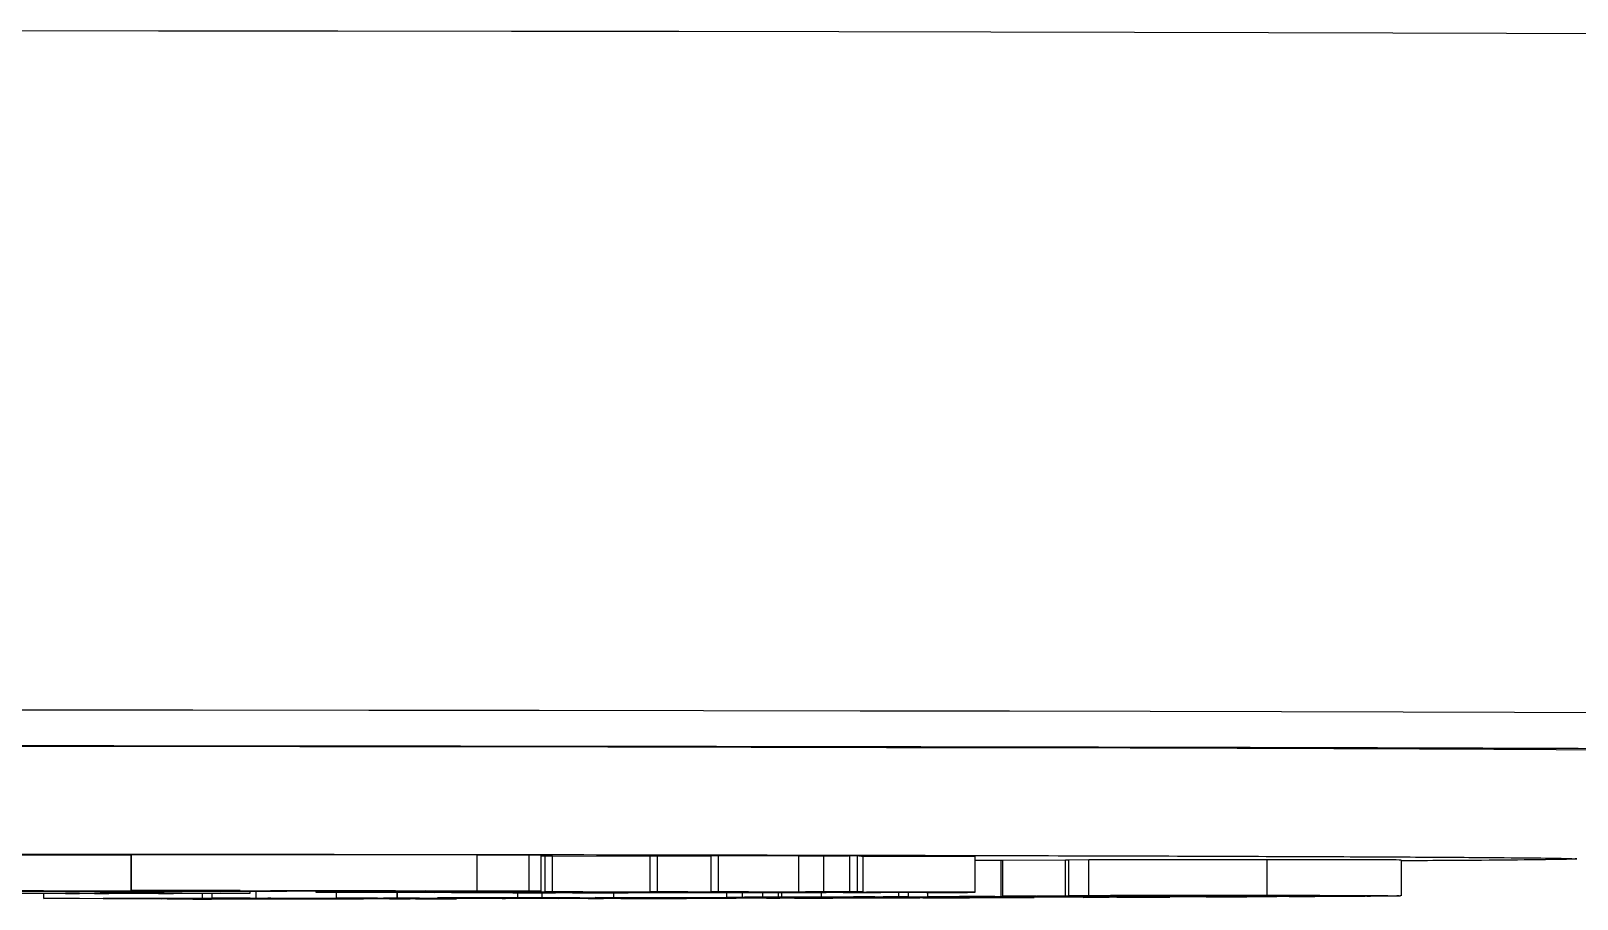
# Model space of a CAD drawing. Header units: millimetres. Extents: x 2379 to 4059, y 879 to 2067.
# Drawn here: x 3114.28 to 3157.52, y 989.61 to 1013.9 of the extents above; entities that cross this region are included whole.
import ezdxf

# ---------------------------------------------------------------- set-up
doc = ezdxf.new("R2010")
doc.units = ezdxf.units.MM

msp = doc.modelspace()

# ---------------------------------------------------------------- linework, layer by layer
at = {"color": 7, "linetype": 'Continuous', "lineweight": 25}
for p, q in [((3117.083, 990.836), (3113.015, 990.842)), ((3117.094, 990.836), (3117.083, 990.836)), ((3117.083, 989.836), (3117.083, 990.836)), ((3126.756, 990.836), (3117.094, 990.851)), ((3117.094, 989.851), (3117.094, 990.851)), ((3128.215, 990.836), (3126.756, 990.836)), ((3126.756, 989.836), (3126.756, 990.836)), ((3128.549, 990.832), (3128.215, 990.836)), ((3128.215, 989.836), (3128.215, 990.836)), ((3128.549, 989.832), (3128.549, 990.832)), ((3128.661, 990.808), (3128.549, 990.808)), ((3128.866, 990.812), (3128.661, 990.81)), ((3128.661, 989.81), (3128.661, 990.81)), ((3131.597, 990.803), (3128.866, 990.812)), ((3128.866, 989.812), (3128.866, 990.812)), ((3131.802, 990.813), (3131.597, 990.811)), ((3131.597, 989.811), (3131.597, 990.811)), ((3133.3, 990.808), (3131.802, 990.813)), ((3131.802, 989.813), (3131.802, 990.813)), ((3133.505, 990.817), (3133.3, 990.815)), ((3133.3, 989.815), (3133.3, 990.815)), ((3135.758, 990.809), (3133.505, 990.817)), ((3133.505, 989.817), (3133.505, 990.817)), ((3135.758, 989.809), (3135.758, 990.809)), ((3136.441, 990.811), (3136.441, 989.811)), ((3137.394, 990.815), (3137.181, 990.815)), ((3137.181, 989.815), (3137.181, 990.815)), ((3137.394, 989.815), (3137.394, 990.815)), ((3137.551, 989.811), (3137.551, 990.811)), ((3140.684, 989.804), (3140.684, 990.804)), ((3141.401, 990.687), (3140.684, 990.684)), ((3141.46, 990.687), (3141.401, 990.687)), ((3141.401, 990.687), (3141.401, 989.687)), ((3143.215, 990.697), (3141.46, 990.687)), ((3141.46, 989.687), (3141.46, 990.687)), ((3143.307, 990.697), (3143.215, 990.697)), ((3143.215, 989.697), (3143.215, 990.697)), ((3143.86, 990.703), (3143.307, 990.698)), ((3143.307, 989.698), (3143.307, 990.698)), ((3143.86, 989.703), (3143.86, 990.703)), ((3148.847, 989.708), (3148.847, 990.708)), ((3152.61, 989.701), (3152.61, 990.701)), ((3157.453, 990.736), (3157.505, 990.734)), ((3113.015, 989.842), (3117.083, 989.836)), ((3116.839, 989.835), (3114.636, 989.838)), ((3114.646, 989.626), (3114.646, 989.765)), ((3114.646, 989.626), (3119.082, 989.631)), ((3114.8, 989.625), (3114.646, 989.626)), ((3115.027, 989.625), (3114.8, 989.625)), ((3115.247, 989.777), (3115.247, 989.776)), ((3115.405, 989.776), (3115.247, 989.776)), ((3115.247, 989.776), (3115.247, 989.776)), ((3115.247, 989.776), (3116.747, 989.776)), ((3115.247, 989.767), (3115.247, 989.776)), ((3116.458, 989.767), (3115.247, 989.767)), ((3115.247, 989.767), (3115.247, 989.767)), ((3115.247, 989.767), (3115.405, 989.767)), ((3115.405, 989.767), (3115.405, 989.776)), ((3119.286, 989.611), (3115.638, 989.625)), ((3115.642, 989.768), (3115.642, 989.776)), ((3116.063, 989.772), (3116.063, 989.776)), ((3116.668, 989.772), (3116.063, 989.772)), ((3116.063, 989.772), (3116.063, 989.768)), ((3116.642, 989.772), (3116.063, 989.772)), ((3116.22, 989.814), (3116.22, 989.836)), ((3117.425, 989.813), (3116.22, 989.814)), ((3116.3, 989.776), (3116.589, 989.776)), ((3116.3, 989.767), (3116.3, 989.772)), ((3116.3, 989.767), (3116.458, 989.767)), ((3116.362, 989.626), (3117.944, 989.62)), ((3116.458, 989.767), (3116.458, 989.772)), ((3116.458, 989.767), (3116.458, 989.767)), ((3117.834, 989.629), (3116.566, 989.627)), ((3116.642, 989.778), (3116.642, 989.772)), ((3117.537, 989.767), (3116.668, 989.772)), ((3116.747, 989.776), (3116.747, 989.778)), ((3117.063, 989.772), (3117.853, 989.768)), ((3117.083, 989.836), (3120.13, 989.845)), ((3117.238, 989.849), (3117.094, 989.851)), ((3117.094, 989.851), (3126.756, 989.836)), ((3118.274, 989.767), (3117.537, 989.767)), ((3121.19, 989.828), (3117.687, 989.834)), ((3117.853, 989.768), (3117.853, 989.777)), ((3120.977, 989.843), (3117.931, 989.834)), ((3117.931, 989.834), (3121.435, 989.829)), ((3117.944, 989.62), (3119.257, 989.621)), ((3118.011, 989.774), (3118.011, 989.777)), ((3119.41, 989.621), (3118.096, 989.619)), ((3118.096, 989.619), (3120.011, 989.612)), ((3118.116, 989.767), (3118.116, 989.777)), ((3118.116, 989.767), (3118.274, 989.767)), ((3118.274, 989.767), (3118.274, 989.777)), ((3118.274, 989.767), (3118.274, 989.767)), ((3118.347, 989.82), (3118.347, 989.833)), ((3118.347, 989.82), (3121.19, 989.828)), ((3120.13, 989.845), (3118.717, 989.847)), ((3118.812, 989.61), (3118.812, 989.613)), ((3118.965, 989.609), (3118.812, 989.61)), ((3118.812, 989.61), (3119.084, 989.61)), ((3122.038, 989.827), (3118.871, 989.818)), ((3123.582, 989.615), (3118.965, 989.609)), ((3119.082, 989.631), (3119.082, 989.765)), ((3119.082, 989.631), (3120.45, 989.628)), ((3119.084, 989.61), (3119.084, 989.612)), ((3119.348, 989.631), (3119.348, 989.766)), ((3119.348, 989.631), (3120.577, 989.633)), ((3119.531, 989.631), (3119.348, 989.631)), ((3119.454, 989.625), (3119.454, 989.631)), ((3119.606, 989.624), (3119.454, 989.625)), ((3119.454, 989.625), (3119.725, 989.625)), ((3119.786, 989.631), (3119.531, 989.631)), ((3119.725, 989.625), (3121.23, 989.62)), ((3120.45, 989.628), (3120.273, 989.628)), ((3120.412, 989.771), (3120.412, 989.822)), ((3124.783, 989.618), (3120.412, 989.631)), ((3120.45, 989.628), (3120.45, 989.631)), ((3120.577, 989.633), (3120.577, 989.823)), ((3120.577, 989.633), (3127.464, 989.626)), ((3120.623, 989.612), (3121.8, 989.613)), ((3120.958, 989.619), (3120.856, 989.62)), ((3120.995, 989.631), (3120.911, 989.631)), ((3120.911, 989.631), (3125.037, 989.619)), ((3121.23, 989.62), (3120.958, 989.619)), ((3124.481, 989.838), (3120.977, 989.843)), ((3128.772, 989.622), (3120.995, 989.631)), ((3121.23, 989.62), (3121.23, 989.629)), ((3121.435, 989.843), (3121.435, 989.829)), ((3121.435, 989.829), (3124.481, 989.838)), ((3121.8, 989.613), (3121.8, 989.627)), ((3125.994, 989.821), (3122.038, 989.827)), ((3122.245, 989.827), (3122.245, 989.804)), ((3122.245, 989.804), (3122.45, 989.806)), ((3125.328, 989.837), (3122.282, 989.828)), ((3122.282, 989.828), (3124.09, 989.825)), ((3122.45, 989.806), (3122.45, 989.826)), ((3122.45, 989.806), (3123.83, 989.802)), ((3122.808, 989.619), (3122.808, 989.624)), ((3122.808, 989.619), (3123.083, 989.619)), ((3122.823, 989.637), (3122.823, 989.803)), ((3122.823, 989.637), (3124.519, 989.639)), ((3123.006, 989.636), (3122.823, 989.637)), ((3123.346, 989.637), (3123.006, 989.636)), ((3123.083, 989.619), (3123.083, 989.623)), ((3123.083, 989.619), (3123.582, 989.615)), ((3130.564, 989.776), (3123.295, 989.802)), ((3123.582, 989.615), (3123.582, 989.622)), ((3123.83, 989.802), (3123.83, 989.824)), ((3127.549, 989.626), (3123.972, 989.637)), ((3124.09, 989.825), (3124.09, 989.833)), ((3124.09, 989.825), (3125.644, 989.825)), ((3124.226, 989.637), (3129.026, 989.623)), ((3124.328, 989.638), (3124.285, 989.638)), ((3128.378, 989.805), (3124.302, 989.8)), ((3124.302, 989.8), (3125.576, 989.795)), ((3124.307, 989.616), (3124.307, 989.62)), ((3124.307, 989.616), (3124.646, 989.617)), ((3124.492, 989.616), (3124.307, 989.616)), ((3124.521, 989.638), (3124.328, 989.638)), ((3126.187, 989.618), (3124.492, 989.616)), ((3124.519, 989.639), (3124.519, 989.797)), ((3124.519, 989.639), (3124.525, 989.639)), ((3124.525, 989.797), (3124.525, 989.639)), ((3124.525, 989.639), (3127.894, 989.646)), ((3124.646, 989.617), (3124.646, 989.619)), ((3125.037, 989.619), (3125.037, 989.626)), ((3130.161, 989.627), (3125.149, 989.638)), ((3128.549, 989.832), (3125.328, 989.837)), ((3125.576, 989.802), (3125.576, 989.795)), ((3125.576, 989.795), (3129.652, 989.801)), ((3125.644, 989.836), (3125.644, 989.825)), ((3125.644, 989.825), (3125.994, 989.821)), ((3125.663, 989.618), (3125.663, 989.626)), ((3125.663, 989.618), (3126.002, 989.619)), ((3125.765, 989.64), (3127.938, 989.635)), ((3126.909, 989.643), (3125.831, 989.641)), ((3125.994, 989.821), (3125.994, 989.836)), ((3126.002, 989.619), (3126.002, 989.625)), ((3126.002, 989.619), (3126.187, 989.618)), ((3130.122, 989.799), (3126.046, 989.794)), ((3126.046, 989.794), (3127.284, 989.79)), ((3126.187, 989.618), (3126.187, 989.625)), ((3126.756, 989.836), (3128.215, 989.836)), ((3127.284, 989.79), (3131.36, 989.795)), ((3127.284, 989.795), (3127.284, 989.79)), ((3127.464, 989.626), (3127.549, 989.626)), ((3127.464, 989.626), (3127.464, 989.626)), ((3131.833, 989.793), (3127.757, 989.788)), ((3127.757, 989.788), (3128.954, 989.784)), ((3127.894, 989.646), (3127.894, 989.786)), ((3127.894, 989.646), (3129.51, 989.644)), ((3127.938, 989.635), (3129.055, 989.637)), ((3129.265, 989.636), (3128.148, 989.634)), ((3128.148, 989.634), (3130.777, 989.628)), ((3128.215, 989.836), (3128.549, 989.832)), ((3129.652, 989.801), (3128.378, 989.805)), ((3128.571, 989.783), (3128.571, 989.647)), ((3128.571, 989.647), (3130.586, 989.651)), ((3128.798, 989.646), (3128.571, 989.647)), ((3128.661, 989.81), (3128.866, 989.812)), ((3128.756, 989.808), (3128.769, 989.806)), ((3128.769, 989.806), (3133.348, 989.79)), ((3129.026, 989.623), (3128.772, 989.622)), ((3129.01, 989.647), (3128.798, 989.646)), ((3128.866, 989.812), (3132.354, 989.8)), ((3128.876, 989.64), (3129.107, 989.641)), ((3129.086, 989.64), (3128.876, 989.64)), ((3128.954, 989.784), (3133.03, 989.789)), ((3128.954, 989.789), (3128.954, 989.784)), ((3129.026, 989.623), (3129.026, 989.629)), ((3129.055, 989.637), (3129.055, 989.64)), ((3129.107, 989.641), (3131.176, 989.636)), ((3129.51, 989.644), (3129.387, 989.643)), ((3133.148, 989.787), (3129.426, 989.782)), ((3129.426, 989.782), (3129.935, 989.78)), ((3135.073, 989.636), (3129.632, 989.647)), ((3136.071, 989.786), (3129.711, 989.808)), ((3129.864, 989.625), (3129.864, 989.627)), ((3130.074, 989.624), (3129.864, 989.625)), ((3129.864, 989.625), (3130.096, 989.625)), ((3129.935, 989.78), (3129.935, 989.783)), ((3129.935, 989.78), (3130.985, 989.78)), ((3134.004, 989.632), (3130.074, 989.624)), ((3130.096, 989.627), (3130.096, 989.625)), ((3131.36, 989.795), (3130.122, 989.799)), ((3132.67, 989.643), (3130.197, 989.648)), ((3130.212, 989.65), (3130.601, 989.65)), ((3130.985, 989.78), (3130.564, 989.776)), ((3130.586, 989.651), (3130.586, 989.777)), ((3130.945, 989.635), (3130.804, 989.636)), ((3131.176, 989.636), (3130.945, 989.635)), ((3130.985, 989.78), (3130.985, 989.784)), ((3131.176, 989.636), (3131.176, 989.644)), ((3131.405, 989.628), (3131.405, 989.643)), ((3131.405, 989.628), (3132.407, 989.63)), ((3131.597, 989.811), (3131.802, 989.813)), ((3131.802, 989.813), (3134.599, 989.803)), ((3133.03, 989.789), (3131.833, 989.793)), ((3132.354, 989.8), (3134.245, 989.803)), ((3132.407, 989.63), (3132.407, 989.641)), ((3134.245, 989.803), (3132.647, 989.808)), ((3133.451, 989.645), (3132.67, 989.643)), ((3132.798, 989.636), (3132.798, 989.641)), ((3132.798, 989.636), (3133.06, 989.636)), ((3134.753, 989.801), (3132.863, 989.798)), ((3132.863, 989.798), (3135.372, 989.79)), ((3133.713, 989.645), (3132.898, 989.643)), ((3132.898, 989.643), (3135.637, 989.637)), ((3133.06, 989.636), (3133.06, 989.64)), ((3133.06, 989.636), (3134.004, 989.632)), ((3133.89, 989.786), (3133.148, 989.787)), ((3133.3, 989.815), (3133.505, 989.817)), ((3133.348, 989.79), (3133.348, 989.795)), ((3133.348, 989.79), (3134.209, 989.789)), ((3133.505, 989.817), (3135.758, 989.809)), ((3138.151, 989.641), (3133.713, 989.645)), ((3133.732, 989.786), (3133.732, 989.658)), ((3134.209, 989.789), (3133.89, 989.786)), ((3134.004, 989.632), (3134.004, 989.638)), ((3134.182, 989.661), (3134.182, 989.789)), ((3134.55, 989.648), (3134.206, 989.646)), ((3134.206, 989.646), (3138.08, 989.643)), ((3134.209, 989.789), (3134.209, 989.792)), ((3136.312, 989.805), (3134.35, 989.812)), ((3134.599, 989.803), (3134.599, 989.811)), ((3134.599, 989.803), (3136.312, 989.805)), ((3134.747, 989.662), (3134.747, 989.79)), ((3137.625, 989.791), (3134.753, 989.801)), ((3134.847, 989.634), (3134.847, 989.637)), ((3134.847, 989.634), (3135.059, 989.635)), ((3135.076, 989.634), (3134.847, 989.634)), ((3135.059, 989.635), (3135.059, 989.636)), ((3136.702, 989.638), (3135.076, 989.634)), ((3136.821, 989.804), (3135.108, 989.801)), ((3135.108, 989.801), (3136.998, 989.795)), ((3135.182, 989.663), (3135.182, 989.789)), ((3135.278, 989.664), (3135.278, 989.788)), ((3135.278, 989.664), (3137.393, 989.662)), ((3135.372, 989.79), (3135.372, 989.799)), ((3135.372, 989.79), (3136.515, 989.789)), ((3135.637, 989.637), (3135.637, 989.643)), ((3135.94, 989.808), (3137.504, 989.803)), ((3136.515, 989.789), (3136.071, 989.786)), ((3136.261, 989.638), (3136.261, 989.643)), ((3136.261, 989.638), (3136.473, 989.638)), ((3136.391, 989.667), (3136.391, 989.788)), ((3136.391, 989.667), (3138.555, 989.675)), ((3136.657, 989.667), (3136.391, 989.667)), ((3136.473, 989.638), (3136.473, 989.642)), ((3136.473, 989.638), (3136.702, 989.638)), ((3136.515, 989.789), (3136.515, 989.795)), ((3137.28, 989.669), (3136.657, 989.667)), ((3136.658, 989.651), (3136.658, 989.667)), ((3136.702, 989.638), (3136.702, 989.642)), ((3140.019, 989.793), (3136.821, 989.804)), ((3136.998, 989.795), (3136.998, 989.803)), ((3136.998, 989.795), (3138.049, 989.794)), ((3137.181, 989.815), (3137.394, 989.815)), ((3137.393, 989.662), (3137.287, 989.661)), ((3138.049, 989.794), (3137.625, 989.791)), ((3137.648, 989.802), (3139.32, 989.797)), ((3144.213, 989.661), (3137.877, 989.669)), ((3138.049, 989.794), (3138.049, 989.799)), ((3139.141, 989.643), (3138.151, 989.641)), ((3138.821, 989.674), (3138.198, 989.672)), ((3138.31, 989.671), (3138.31, 989.673)), ((3138.31, 989.671), (3144.646, 989.663)), ((3138.491, 989.655), (3138.491, 989.668)), ((3138.491, 989.655), (3140.058, 989.66)), ((3138.74, 989.655), (3138.491, 989.655)), ((3138.555, 989.675), (3138.555, 989.798)), ((3138.555, 989.675), (3138.821, 989.674)), ((3138.7, 989.643), (3138.912, 989.644)), ((3138.929, 989.655), (3138.74, 989.655)), ((3138.821, 989.674), (3138.821, 989.797)), ((3138.912, 989.644), (3139.141, 989.643)), ((3139.32, 989.797), (3140.466, 989.796)), ((3139.365, 989.678), (3139.365, 989.795)), ((3139.365, 989.678), (3141.401, 989.687)), ((3140.686, 989.675), (3139.365, 989.678)), ((3141.21, 989.653), (3139.801, 989.655)), ((3140.466, 989.796), (3140.019, 989.793)), ((3140.058, 989.66), (3140.058, 989.666)), ((3140.058, 989.66), (3140.306, 989.659)), ((3140.306, 989.659), (3140.15, 989.659)), ((3140.262, 989.657), (3140.262, 989.659)), ((3140.262, 989.657), (3142.333, 989.654)), ((3140.306, 989.659), (3140.306, 989.666)), ((3140.359, 989.678), (3140.912, 989.675)), ((3141.235, 989.685), (3140.453, 989.681)), ((3140.684, 989.804), (3140.643, 989.801)), ((3140.912, 989.675), (3140.686, 989.675)), ((3140.912, 989.675), (3140.912, 989.683)), ((3141.171, 989.65), (3141.171, 989.653)), ((3146.972, 989.668), (3141.235, 989.685)), ((3141.401, 989.687), (3147.14, 989.67)), ((3141.46, 989.687), (3143.215, 989.697)), ((3141.753, 989.687), (3141.46, 989.687)), ((3141.843, 989.687), (3141.753, 989.687)), ((3141.903, 989.652), (3141.897, 989.652)), ((3142.333, 989.654), (3142.333, 989.663)), ((3149.348, 989.683), (3142.394, 989.688)), ((3142.953, 989.694), (3142.452, 989.691)), ((3142.679, 989.69), (3142.679, 989.692)), ((3142.679, 989.69), (3145.694, 989.687)), ((3143.215, 989.697), (3145.066, 989.697)), ((3143.307, 989.698), (3143.86, 989.703)), ((3143.611, 989.698), (3143.307, 989.698)), ((3143.685, 989.699), (3143.611, 989.698)), ((3143.702, 989.658), (3143.702, 989.662)), ((3143.702, 989.658), (3144.324, 989.66)), ((3143.968, 989.657), (3143.702, 989.658)), ((3146.131, 989.665), (3143.968, 989.657)), ((3151.429, 989.696), (3144.199, 989.7)), ((3144.324, 989.66), (3144.427, 989.66)), ((3144.397, 989.701), (3151.627, 989.698)), ((3144.646, 989.663), (3144.646, 989.675)), ((3145.066, 989.697), (3145.066, 989.699)), ((3145.066, 989.697), (3145.072, 989.697)), ((3145.072, 989.697), (3145.072, 989.699)), ((3145.243, 989.663), (3145.243, 989.673)), ((3145.243, 989.663), (3145.865, 989.665)), ((3145.289, 989.693), (3145.289, 989.699)), ((3145.289, 989.693), (3145.397, 989.694)), ((3145.58, 989.693), (3145.289, 989.693)), ((3145.397, 989.694), (3145.397, 989.699)), ((3145.397, 989.694), (3148.266, 989.692)), ((3145.694, 989.687), (3146.214, 989.69)), ((3145.865, 989.665), (3145.865, 989.671)), ((3145.865, 989.665), (3146.131, 989.665)), ((3146.507, 989.69), (3145.987, 989.687)), ((3145.987, 989.687), (3149.633, 989.684)), ((3146.131, 989.665), (3146.131, 989.67)), ((3149.122, 989.677), (3146.972, 989.668)), ((3147.14, 989.67), (3147.14, 989.684)), ((3147.14, 989.67), (3148.103, 989.674)), ((3147.365, 989.68), (3147.365, 989.684)), ((3147.365, 989.68), (3147.546, 989.68)), ((3147.546, 989.68), (3147.546, 989.684)), ((3147.546, 989.68), (3149.122, 989.677)), ((3148.158, 989.691), (3147.963, 989.691)), ((3148.266, 989.692), (3148.158, 989.691)), ((3148.266, 989.692), (3148.266, 989.697)), ((3149.122, 989.677), (3149.122, 989.683)), ((3149.761, 989.681), (3149.468, 989.681)), ((3149.468, 989.681), (3149.576, 989.681)), ((3149.633, 989.684), (3149.633, 989.697)), ((3149.699, 989.693), (3149.699, 989.697)), ((3149.699, 989.693), (3149.886, 989.694)), ((3151.587, 989.691), (3149.761, 989.681)), ((3149.886, 989.694), (3149.886, 989.697)), ((3149.886, 989.694), (3151.587, 989.691)), ((3150.184, 989.685), (3150.184, 989.696)), ((3150.184, 989.685), (3150.649, 989.688)), ((3151.637, 989.694), (3151.723, 989.695)), ((3151.941, 989.694), (3151.637, 989.694)), ((3152.471, 989.698), (3151.941, 989.694)), ((3152.538, 989.699), (3152.471, 989.698))]:
    msp.add_line(p, q, dxfattribs=at)
at = {"color": 7, "linetype": 'Continuous', "lineweight": 25, "flags": 128}
for points in [[(3165.832, 1013.782), (3165.04, 1013.787), (3163.17, 1013.798), (3160.956, 1013.809), (3158.409, 1013.819), (3155.539, 1013.829), (3152.36, 1013.838), (3148.887, 1013.847), (3145.136, 1013.856), (3141.125, 1013.864), (3136.872, 1013.871), (3132.397, 1013.878), (3127.72, 1013.884), (3122.864, 1013.889), (3117.851, 1013.893), (3112.704, 1013.897)], [(3167.714, 994.765), (3166.574, 994.776), (3165.083, 994.787), (3163.247, 994.798), (3161.076, 994.808), (3158.578, 994.818), (3155.766, 994.828), (3152.651, 994.838), (3149.249, 994.846), (3145.574, 994.855), (3141.643, 994.863), (3137.473, 994.87), (3133.085, 994.877), (3128.497, 994.883), (3123.73, 994.888), (3118.806, 994.893), (3113.747, 994.897), (3108.577, 994.9), (3103.318, 994.902)], [(3158.333, 993.771), (3156.927, 993.782), (3155.183, 993.792), (3153.108, 993.802), (3150.714, 993.811), (3148.013, 993.82), (3145.018, 993.829), (3141.744, 993.837), (3138.207, 993.845), (3134.425, 993.852), (3130.417, 993.859), (3126.202, 993.865), (3121.802, 993.87), (3117.239, 993.874), (3112.535, 993.878)], [(3112.828, 989.771), (3113.013, 989.774), (3113.552, 989.776), (3114.391, 989.778), (3115.448, 989.779), (3116.62, 989.78), (3117.792, 989.779), (3118.849, 989.778), (3119.688, 989.776), (3120.227, 989.774), (3120.412, 989.771), (3120.227, 989.769), (3119.688, 989.767), (3118.849, 989.765), (3117.792, 989.764), (3116.62, 989.763), (3115.448, 989.764), (3114.391, 989.765), (3113.552, 989.767), (3113.013, 989.769), (3112.828, 989.771)], [(3113.649, 989.771), (3113.828, 989.774), (3114.344, 989.776), (3115.134, 989.777), (3116.104, 989.778), (3117.136, 989.778), (3118.106, 989.777), (3118.896, 989.776), (3119.412, 989.774), (3119.591, 989.771), (3119.412, 989.769), (3118.896, 989.767), (3118.106, 989.766), (3117.136, 989.765), (3116.104, 989.765), (3115.134, 989.766), (3114.344, 989.767), (3113.828, 989.769), (3113.649, 989.771)]]:
    msp.add_lwpolyline(points, dxfattribs=at)
at = {"color": 7, "linetype": 'Continuous', "lineweight": 25}
for points, knots in [([(3166.73, 993.764), (3166.204, 993.77), (3165.142, 993.78), (3162.603, 993.796), (3159.334, 993.812), (3155.271, 993.826), (3150.459, 993.841), (3144.967, 993.854), (3138.873, 993.865), (3132.27, 993.876), (3125.291, 993.884), (3118.049, 993.891), (3110.672, 993.897), (3105.635, 993.899), (3103.139, 993.9)], [0, 0, 0, 0, 0.0799588, 0.1613715, 0.2441424, 0.3288926, 0.4142166, 0.5, 0.5857784, 0.6711024, 0.7558576, 0.8386237, 0.9200388, 1, 1, 1, 1]), ([(3020.56, 990.737), (3020.607, 990.74), (3020.714, 990.748), (3021.584, 990.761), (3023.064, 990.774), (3025.24, 990.788), (3028.07, 990.801), (3031.584, 990.814), (3035.738, 990.826), (3040.482, 990.838), (3045.743, 990.848), (3051.435, 990.857), (3057.458, 990.864), (3063.681, 990.87), (3070.046, 990.875), (3076.399, 990.878), (3082.738, 990.88), (3089.005, 990.881), (3095.272, 990.88), (3101.611, 990.878), (3107.963, 990.875), (3114.329, 990.87), (3120.552, 990.864), (3126.575, 990.857), (3132.267, 990.848), (3137.528, 990.838), (3142.272, 990.826), (3146.426, 990.814), (3149.94, 990.801), (3152.77, 990.788), (3154.946, 990.774), (3156.427, 990.761), (3157.298, 990.748), (3157.405, 990.74), (3157.453, 990.736)], [0, 0, 0, 0, 0.023828, 0.053273, 0.084485, 0.115699, 0.147957, 0.180726, 0.213842, 0.247136, 0.28043, 0.313546, 0.346314, 0.378573, 0.409785, 0.440999, 0.470442, 0.499888, 0.529332, 0.558778, 0.58999, 0.621203, 0.653462, 0.68623, 0.719347, 0.752641, 0.785934, 0.819051, 0.851819, 0.884078, 0.915289, 0.946503, 0.975948, 1, 1, 1, 1]), ([(3136.441, 990.811), (3136.321, 990.81), (3136.142, 990.81), (3135.914, 990.809), (3135.81, 990.809), (3135.758, 990.809)], [0, 0, 0, 0, 0.498826, 0.749076, 1, 1, 1, 1]), ([(3137.181, 990.815), (3137.134, 990.814), (3137.042, 990.814), (3136.843, 990.812), (3136.601, 990.811), (3136.441, 990.811)], [0, 0, 0, 0, 0.251433, 0.502936, 1, 1, 1, 1]), ([(3137.515, 990.811), (3137.519, 990.812), (3137.527, 990.813), (3137.442, 990.814), (3137.394, 990.815)], [0, 0, 0, 0, 0.431539, 1, 1, 1, 1]), ([(3140.684, 990.804), (3140.367, 990.804), (3139.733, 990.804), (3138.664, 990.803), (3137.918, 990.803), (3137.504, 990.803)], [0, 0, 0, 0, 0.307787, 0.615394, 1, 1, 1, 1]), ([(3148.847, 990.708), (3148.181, 990.709), (3147.153, 990.709), (3145.749, 990.708), (3144.83, 990.707), (3144.17, 990.705), (3143.964, 990.704), (3143.86, 990.703)], [0, 0, 0, 0, 0.320379, 0.494238, 0.669149, 0.833043, 1, 1, 1, 1]), ([(3152.585, 990.701), (3152.591, 990.701), (3152.634, 990.702), (3152.387, 990.704), (3151.794, 990.705), (3150.578, 990.707), (3149.509, 990.708), (3148.847, 990.708)], [0, 0, 0, 0, 0.030225, 0.211144, 0.392436, 0.624543, 1, 1, 1, 1]), ([(3157.505, 990.734), (3157.449, 990.73), (3157.338, 990.721), (3156.442, 990.707), (3154.9, 990.693), (3153.587, 990.684), (3152.639, 990.68), (3152.61, 990.68)], [0, 0, 0, 0, 0.240789, 0.481589, 0.73683, 0.992091, 1, 1, 1, 1]), ([(3108.125, 989.826), (3108.794, 989.826), (3110.046, 989.826), (3111.862, 989.827), (3113.905, 989.829), (3115.562, 989.832), (3116.512, 989.834), (3116.839, 989.835)], [0, 0, 0, 0, 0.198997, 0.37265, 0.545625, 0.843257, 1, 1, 1, 1]), ([(3117.687, 989.834), (3117.264, 989.833), (3116.198, 989.83), (3113.975, 989.826), (3111.034, 989.825), (3109.125, 989.826), (3108.173, 989.826)], [0, 0, 0, 0, 0.185716, 0.467958, 0.734859, 1, 1, 1, 1]), ([(3114.636, 989.838), (3114.499, 989.839), (3114.225, 989.839), (3113.736, 989.84), (3113.37, 989.84), (3113.159, 989.84)], [0, 0, 0, 0, 0.296385, 0.592978, 1, 1, 1, 1]), ([(3115.638, 989.625), (3115.607, 989.625), (3115.557, 989.625), (3115.447, 989.625), (3115.337, 989.625), (3115.189, 989.625), (3115.09, 989.625), (3115.027, 989.625)], [0, 0, 0, 0, 0.23968, 0.390629, 0.542071, 0.705503, 1, 1, 1, 1]), ([(3115.642, 989.776), (3115.641, 989.776), (3115.638, 989.776), (3115.608, 989.776), (3115.569, 989.776), (3115.5, 989.776), (3115.444, 989.776), (3115.405, 989.776)], [0, 0, 0, 0, 0.250411, 0.398556, 0.54744, 0.686236, 1, 1, 1, 1]), ([(3115.405, 989.767), (3115.45, 989.767), (3115.514, 989.767), (3115.585, 989.767), (3115.622, 989.767), (3115.64, 989.767), (3115.642, 989.768), (3115.642, 989.768)], [0, 0, 0, 0, 0.364031, 0.510061, 0.655864, 0.843841, 1, 1, 1, 1]), ([(3116.063, 989.776), (3116.065, 989.776), (3116.068, 989.776), (3116.099, 989.776), (3116.149, 989.776), (3116.218, 989.776), (3116.273, 989.776), (3116.3, 989.776)], [0, 0, 0, 0, 0.2228941, 0.3848357, 0.547319, 0.7730719, 1, 1, 1, 1]), ([(3116.063, 989.768), (3116.065, 989.768), (3116.068, 989.767), (3116.097, 989.767), (3116.145, 989.767), (3116.215, 989.767), (3116.27, 989.767), (3116.3, 989.767)], [0, 0, 0, 0, 0.210223, 0.375759, 0.542534, 0.746796, 1, 1, 1, 1]), ([(3116.22, 989.814), (3116.423, 989.814), (3116.829, 989.815), (3117.386, 989.817), (3117.892, 989.818), (3118.196, 989.819), (3118.347, 989.82)], [0, 0, 0, 0, 0.2816241, 0.5632509, 0.7816188, 1, 1, 1, 1]), ([(3116.566, 989.627), (3116.506, 989.627), (3116.408, 989.627), (3116.324, 989.627), (3116.291, 989.626), (3116.305, 989.626), (3116.342, 989.626), (3116.362, 989.626)], [0, 0, 0, 0, 0.300073, 0.489629, 0.647488, 0.805846, 1, 1, 1, 1]), ([(3116.589, 989.776), (3116.731, 989.776), (3116.958, 989.776), (3117.243, 989.776), (3117.429, 989.775), (3117.547, 989.775), (3117.558, 989.774), (3117.563, 989.774)], [0, 0, 0, 0, 0.2723579, 0.4349177, 0.5983033, 0.7904262, 1, 1, 1, 1]), ([(3117.563, 989.774), (3117.552, 989.774), (3117.536, 989.773), (3117.341, 989.772), (3117.122, 989.772), (3116.88, 989.772), (3116.713, 989.772), (3116.642, 989.772)], [0, 0, 0, 0, 0.330883, 0.501179, 0.670916, 0.859688, 1, 1, 1, 1]), ([(3116.747, 989.776), (3116.936, 989.776), (3117.24, 989.776), (3117.608, 989.776), (3117.837, 989.776), (3117.987, 989.775), (3118.002, 989.774), (3118.011, 989.774)], [0, 0, 0, 0, 0.300185, 0.484444, 0.635934, 0.787745, 1, 1, 1, 1]), ([(3118.011, 989.774), (3118.001, 989.774), (3117.985, 989.773), (3117.814, 989.773), (3117.551, 989.772), (3117.288, 989.772), (3117.111, 989.772), (3117.063, 989.772)], [0, 0, 0, 0, 0.267946, 0.469277, 0.670405, 0.911995, 1, 1, 1, 1]), ([(3118.717, 989.847), (3118.58, 989.847), (3118.306, 989.848), (3117.817, 989.848), (3117.45, 989.848), (3117.238, 989.849)], [0, 0, 0, 0, 0.2959723, 0.5921499, 1, 1, 1, 1]), ([(3118.871, 989.818), (3118.678, 989.817), (3118.332, 989.816), (3117.853, 989.814), (3117.568, 989.813), (3117.425, 989.813)], [0, 0, 0, 0, 0.388154, 0.694028, 1, 1, 1, 1]), ([(3120.273, 989.628), (3120.027, 989.628), (3119.533, 989.629), (3118.784, 989.629), (3118.189, 989.629), (3117.926, 989.629), (3117.834, 989.629)], [0, 0, 0, 0, 0.329191, 0.661633, 0.881808, 1, 1, 1, 1]), ([(3117.853, 989.768), (3117.866, 989.767), (3117.893, 989.767), (3117.95, 989.767), (3118.028, 989.767), (3118.085, 989.767), (3118.116, 989.767)], [0, 0, 0, 0, 0.249458, 0.50098, 0.731039, 1, 1, 1, 1]), ([(3119.084, 989.61), (3119.153, 989.61), (3119.254, 989.61), (3119.314, 989.61), (3119.333, 989.61)], [0, 0, 0, 0, 0.687811, 1, 1, 1, 1]), ([(3119.257, 989.621), (3119.376, 989.622), (3119.566, 989.622), (3119.751, 989.622), (3119.819, 989.623), (3119.779, 989.624), (3119.671, 989.624), (3119.606, 989.624)], [0, 0, 0, 0, 0.253965, 0.40631, 0.559769, 0.73662, 1, 1, 1, 1]), ([(3119.359, 989.611), (3119.359, 989.611), (3119.367, 989.611), (3119.349, 989.611), (3119.311, 989.611), (3119.286, 989.611)], [0, 0, 0, 0, 0.006784, 0.3662, 1, 1, 1, 1]), ([(3120.856, 989.62), (3120.734, 989.62), (3120.561, 989.621), (3120.223, 989.621), (3119.96, 989.621), (3119.68, 989.621), (3119.502, 989.621), (3119.41, 989.621)], [0, 0, 0, 0, 0.375008, 0.532176, 0.663237, 0.825783, 1, 1, 1, 1]), ([(3120.412, 989.631), (3120.375, 989.631), (3120.315, 989.631), (3120.2, 989.631), (3120.098, 989.632), (3119.964, 989.631), (3119.863, 989.631), (3119.795, 989.631), (3119.786, 989.631)], [0, 0, 0, 0, 0.239791, 0.395723, 0.528329, 0.660993, 0.950414, 1, 1, 1, 1]), ([(3120.011, 989.612), (3120.043, 989.612), (3120.095, 989.612), (3120.211, 989.612), (3120.34, 989.612), (3120.484, 989.612), (3120.579, 989.612), (3120.623, 989.612)], [0, 0, 0, 0, 0.2422509, 0.3981104, 0.5540249, 0.7912917, 1, 1, 1, 1]), ([(3121.8, 989.613), (3122.013, 989.613), (3122.441, 989.614), (3122.802, 989.615), (3122.923, 989.617), (3122.85, 989.618), (3122.808, 989.619)], [0, 0, 0, 0, 0.248815, 0.500063, 0.713643, 1, 1, 1, 1]), ([(3123.295, 989.802), (3123.205, 989.802), (3123.024, 989.803), (3122.684, 989.804), (3122.406, 989.804), (3122.245, 989.804)], [0, 0, 0, 0, 0.297034, 0.594269, 1, 1, 1, 1]), ([(3123.972, 989.637), (3123.935, 989.637), (3123.875, 989.637), (3123.755, 989.637), (3123.645, 989.637), (3123.501, 989.637), (3123.41, 989.637), (3123.346, 989.637)], [0, 0, 0, 0, 0.239941, 0.39539, 0.551967, 0.684504, 1, 1, 1, 1]), ([(3123.83, 989.802), (3124.397, 989.802), (3125.507, 989.804), (3127.157, 989.806), (3128.223, 989.807), (3128.756, 989.808)], [0, 0, 0, 0, 0.343183, 0.671556, 1, 1, 1, 1]), ([(3124.285, 989.638), (3124.25, 989.638), (3124.184, 989.638), (3124.135, 989.638), (3124.137, 989.637), (3124.171, 989.637), (3124.209, 989.637), (3124.226, 989.637)], [0, 0, 0, 0, 0.256868, 0.47724, 0.662008, 0.845558, 1, 1, 1, 1]), ([(3125.149, 989.638), (3125.104, 989.639), (3125.035, 989.639), (3124.915, 989.639), (3124.811, 989.639), (3124.67, 989.639), (3124.581, 989.639), (3124.521, 989.638)], [0, 0, 0, 0, 0.2536824, 0.4001164, 0.52343, 0.6771969, 1, 1, 1, 1]), ([(3124.646, 989.617), (3124.705, 989.617), (3124.793, 989.617), (3124.872, 989.617), (3124.892, 989.618), (3124.87, 989.618), (3124.822, 989.618), (3124.787, 989.618), (3124.783, 989.618)], [0, 0, 0, 0, 0.305771, 0.455285, 0.605942, 0.744239, 0.965757, 1, 1, 1, 1]), ([(3125.037, 989.619), (3125.07, 989.618), (3125.129, 989.618), (3125.249, 989.618), (3125.381, 989.618), (3125.525, 989.618), (3125.615, 989.618), (3125.663, 989.618)], [0, 0, 0, 0, 0.215896, 0.385328, 0.555954, 0.7641, 1, 1, 1, 1]), ([(3125.831, 989.641), (3125.775, 989.641), (3125.692, 989.641), (3125.644, 989.64), (3125.649, 989.64), (3125.65, 989.64)], [0, 0, 0, 0, 0.636816, 0.940157, 1, 1, 1, 1]), ([(3125.657, 989.64), (3125.673, 989.64), (3125.699, 989.64), (3125.747, 989.64), (3125.765, 989.64)], [0, 0, 0, 0, 0.614189, 1, 1, 1, 1]), ([(3129.387, 989.643), (3129.121, 989.644), (3128.586, 989.644), (3127.818, 989.644), (3127.239, 989.644), (3126.998, 989.643), (3126.909, 989.643)], [0, 0, 0, 0, 0.321306, 0.64529, 0.869658, 1, 1, 1, 1]), ([(3129.711, 989.808), (3129.621, 989.808), (3129.44, 989.809), (3129.1, 989.81), (3128.822, 989.81), (3128.661, 989.81)], [0, 0, 0, 0, 0.297034, 0.594269, 1, 1, 1, 1]), ([(3129.632, 989.647), (3129.575, 989.647), (3129.491, 989.647), (3129.35, 989.647), (3129.236, 989.647), (3129.12, 989.647), (3129.049, 989.647), (3129.01, 989.647)], [0, 0, 0, 0, 0.300741, 0.442976, 0.585498, 0.770192, 1, 1, 1, 1]), ([(3129.055, 989.637), (3129.152, 989.637), (3129.31, 989.637), (3129.387, 989.638), (3129.417, 989.638)], [0, 0, 0, 0, 0.6084263, 1, 1, 1, 1]), ([(3129.427, 989.638), (3129.43, 989.638), (3129.443, 989.639), (3129.334, 989.639), (3129.178, 989.64), (3129.086, 989.64)], [0, 0, 0, 0, 0.107107, 0.469394, 1, 1, 1, 1]), ([(3130.804, 989.636), (3130.661, 989.636), (3130.447, 989.636), (3130.078, 989.637), (3129.795, 989.637), (3129.51, 989.637), (3129.355, 989.636), (3129.265, 989.636)], [0, 0, 0, 0, 0.337772, 0.500301, 0.664443, 0.804956, 1, 1, 1, 1]), ([(3130.197, 989.648), (3130.152, 989.648), (3130.082, 989.649), (3130.049, 989.649), (3130.066, 989.649), (3130.121, 989.649), (3130.186, 989.65), (3130.212, 989.65)], [0, 0, 0, 0, 0.273037, 0.428356, 0.583344, 0.832242, 1, 1, 1, 1]), ([(3130.096, 989.625), (3130.158, 989.625), (3130.247, 989.626), (3130.3, 989.626), (3130.289, 989.626), (3130.24, 989.626), (3130.187, 989.627), (3130.161, 989.627)], [0, 0, 0, 0, 0.358471, 0.509487, 0.66217, 0.836846, 1, 1, 1, 1]), ([(3130.586, 989.651), (3130.874, 989.652), (3131.316, 989.653), (3132.091, 989.654), (3132.712, 989.654), (3133.313, 989.653), (3133.63, 989.653), (3133.805, 989.652)], [0, 0, 0, 0, 0.321782, 0.493409, 0.666308, 0.816214, 1, 1, 1, 1]), ([(3130.601, 989.65), (3130.852, 989.651), (3131.221, 989.652), (3131.879, 989.652), (3132.41, 989.652), (3132.889, 989.651), (3133.161, 989.651), (3133.279, 989.651)], [0, 0, 0, 0, 0.331594, 0.48998, 0.648562, 0.847889, 1, 1, 1, 1]), ([(3130.777, 989.628), (3130.82, 989.628), (3130.89, 989.628), (3131.024, 989.628), (3131.161, 989.628), (3131.293, 989.628), (3131.372, 989.628), (3131.405, 989.628)], [0, 0, 0, 0, 0.244529, 0.408946, 0.573274, 0.814793, 1, 1, 1, 1]), ([(3132.647, 989.808), (3132.557, 989.809), (3132.376, 989.809), (3132.036, 989.81), (3131.757, 989.811), (3131.597, 989.811)], [0, 0, 0, 0, 0.29737, 0.594968, 1, 1, 1, 1]), ([(3132.407, 989.63), (3132.592, 989.63), (3132.935, 989.631), (3133.046, 989.632), (3133.097, 989.633)], [0, 0, 0, 0, 0.540563, 1, 1, 1, 1]), ([(3133.089, 989.633), (3133.09, 989.633), (3133.096, 989.634), (3132.922, 989.635), (3132.798, 989.636)], [0, 0, 0, 0, 0.287101, 1, 1, 1, 1]), ([(3133.279, 989.651), (3133.47, 989.65), (3133.78, 989.65), (3134.004, 989.648), (3133.992, 989.647), (3133.827, 989.646), (3133.586, 989.645), (3133.451, 989.645)], [0, 0, 0, 0, 0.272894, 0.445011, 0.618101, 0.78577, 1, 1, 1, 1]), ([(3134.35, 989.812), (3134.26, 989.813), (3134.079, 989.813), (3133.739, 989.814), (3133.46, 989.815), (3133.3, 989.815)], [0, 0, 0, 0, 0.297034, 0.594269, 1, 1, 1, 1]), ([(3136.093, 989.65), (3135.582, 989.651), (3134.649, 989.652), (3133.924, 989.655), (3133.691, 989.658), (3133.779, 989.66), (3134.048, 989.66), (3134.182, 989.661)], [0, 0, 0, 0, 0.329821, 0.602198, 0.751389, 0.876805, 1, 1, 1, 1]), ([(3133.805, 989.652), (3134.034, 989.652), (3134.414, 989.651), (3134.611, 989.65), (3134.585, 989.649), (3134.58, 989.649)], [0, 0, 0, 0, 0.543092, 0.902457, 1, 1, 1, 1]), ([(3134.182, 989.661), (3134.222, 989.661), (3134.302, 989.661), (3134.488, 989.662), (3134.643, 989.662), (3134.747, 989.662)], [0, 0, 0, 0, 0.2508442, 0.5020675, 1, 1, 1, 1]), ([(3134.473, 989.66), (3134.389, 989.66), (3134.233, 989.66), (3134.223, 989.658), (3134.456, 989.656), (3135.249, 989.654), (3136.119, 989.652), (3136.658, 989.651)], [0, 0, 0, 0, 0.097711, 0.183041, 0.35825, 0.602223, 1, 1, 1, 1]), ([(3137.287, 989.661), (3136.973, 989.661), (3136.413, 989.662), (3135.634, 989.662), (3135.034, 989.662), (3134.677, 989.661), (3134.52, 989.661), (3134.473, 989.66)], [0, 0, 0, 0, 0.327037, 0.582977, 0.754619, 0.926745, 1, 1, 1, 1]), ([(3134.747, 989.662), (3134.785, 989.662), (3134.861, 989.662), (3135.012, 989.662), (3135.114, 989.663), (3135.182, 989.663)], [0, 0, 0, 0, 0.251606, 0.503238, 1, 1, 1, 1]), ([(3135.059, 989.635), (3135.111, 989.635), (3135.186, 989.635), (3135.234, 989.635), (3135.224, 989.636), (3135.171, 989.636), (3135.107, 989.636), (3135.073, 989.636)], [0, 0, 0, 0, 0.327317, 0.476421, 0.626546, 0.796314, 1, 1, 1, 1]), ([(3135.182, 989.663), (3135.228, 989.663), (3135.317, 989.663), (3135.328, 989.664), (3135.291, 989.664), (3135.278, 989.664)], [0, 0, 0, 0, 0.406204, 0.795736, 1, 1, 1, 1]), ([(3135.637, 989.637), (3135.675, 989.637), (3135.744, 989.637), (3135.868, 989.637), (3136.001, 989.637), (3136.141, 989.637), (3136.221, 989.637), (3136.261, 989.638)], [0, 0, 0, 0, 0.208612, 0.37176, 0.536244, 0.765787, 1, 1, 1, 1]), ([(3135.758, 989.809), (3135.864, 989.809), (3136.024, 989.81), (3136.259, 989.81), (3136.38, 989.81), (3136.441, 989.811)], [0, 0, 0, 0, 0.498374, 0.749082, 1, 1, 1, 1]), ([(3137.057, 989.808), (3136.929, 989.808), (3136.646, 989.808), (3136.252, 989.808), (3136.017, 989.808), (3135.94, 989.808)], [0, 0, 0, 0, 0.360389, 0.789524, 1, 1, 1, 1]), ([(3141.431, 989.649), (3141.204, 989.649), (3140.804, 989.648), (3139.994, 989.647), (3138.921, 989.647), (3137.544, 989.648), (3136.585, 989.649), (3136.093, 989.65)], [0, 0, 0, 0, 0.169563, 0.297883, 0.425995, 0.705761, 1, 1, 1, 1]), ([(3136.441, 989.811), (3136.548, 989.811), (3136.76, 989.812), (3136.981, 989.813), (3137.109, 989.814), (3137.181, 989.815)], [0, 0, 0, 0, 0.308082, 0.61489, 1, 1, 1, 1]), ([(3136.658, 989.651), (3137.223, 989.651), (3138.068, 989.649), (3139.238, 989.649), (3139.974, 989.648), (3140.541, 989.649), (3140.926, 989.649), (3141.103, 989.65), (3141.171, 989.65)], [0, 0, 0, 0, 0.399545, 0.597137, 0.733747, 0.835099, 0.936852, 1, 1, 1, 1]), ([(3137.543, 989.811), (3137.526, 989.81), (3137.486, 989.81), (3137.274, 989.809), (3137.106, 989.809), (3137.057, 989.808)], [0, 0, 0, 0, 0.357282, 0.813025, 1, 1, 1, 1]), ([(3137.877, 989.669), (3137.824, 989.669), (3137.74, 989.669), (3137.607, 989.669), (3137.495, 989.669), (3137.377, 989.669), (3137.317, 989.669), (3137.28, 989.669)], [0, 0, 0, 0, 0.247687, 0.39562, 0.54446, 0.717172, 1, 1, 1, 1]), ([(3137.394, 989.815), (3137.446, 989.814), (3137.528, 989.813), (3137.532, 989.812), (3137.534, 989.811)], [0, 0, 0, 0, 0.630209, 1, 1, 1, 1]), ([(3137.504, 989.803), (3137.835, 989.803), (3138.498, 989.803), (3139.57, 989.804), (3140.286, 989.804), (3140.684, 989.804)], [0, 0, 0, 0, 0.30739, 0.614857, 1, 1, 1, 1]), ([(3140.643, 989.801), (3140.529, 989.801), (3140.033, 989.802), (3138.951, 989.802), (3138.066, 989.802), (3137.648, 989.802)], [0, 0, 0, 0, 0.1355582, 0.5925172, 1, 1, 1, 1]), ([(3138.08, 989.643), (3138.14, 989.643), (3138.262, 989.643), (3138.449, 989.643), (3138.599, 989.643), (3138.671, 989.643), (3138.7, 989.643)], [0, 0, 0, 0, 0.2772639, 0.5575672, 0.817889, 1, 1, 1, 1]), ([(3138.198, 989.672), (3138.161, 989.672), (3138.106, 989.672), (3138.107, 989.671), (3138.154, 989.671), (3138.23, 989.671), (3138.286, 989.671), (3138.31, 989.671)], [0, 0, 0, 0, 0.3520414, 0.5318269, 0.7130337, 0.8778643, 1, 1, 1, 1]), ([(3139.801, 989.655), (3139.729, 989.656), (3139.612, 989.656), (3139.415, 989.656), (3139.254, 989.656), (3139.078, 989.656), (3138.987, 989.655), (3138.929, 989.655)], [0, 0, 0, 0, 0.257237, 0.420431, 0.584481, 0.733875, 1, 1, 1, 1]), ([(3140.15, 989.659), (3140.108, 989.659), (3140.035, 989.658), (3140.01, 989.658), (3140.041, 989.658), (3140.128, 989.657), (3140.215, 989.657), (3140.262, 989.657)], [0, 0, 0, 0, 0.249315, 0.435814, 0.622797, 0.797036, 1, 1, 1, 1]), ([(3140.453, 989.681), (3140.331, 989.681), (3140.202, 989.68), (3140.249, 989.679), (3140.251, 989.679)], [0, 0, 0, 0, 0.946889, 1, 1, 1, 1]), ([(3141.171, 989.65), (3141.281, 989.65), (3141.458, 989.651), (3141.549, 989.652), (3141.517, 989.652), (3141.389, 989.653), (3141.265, 989.653), (3141.21, 989.653)], [0, 0, 0, 0, 0.329126, 0.528564, 0.696809, 0.865433, 1, 1, 1, 1]), ([(3141.889, 989.651), (3141.843, 989.651), (3141.755, 989.65), (3141.537, 989.65), (3141.431, 989.649)], [0, 0, 0, 0, 0.517516, 1, 1, 1, 1]), ([(3142.394, 989.688), (3142.339, 989.688), (3142.249, 989.688), (3142.118, 989.688), (3142.015, 989.688), (3141.915, 989.688), (3141.872, 989.688), (3141.843, 989.687)], [0, 0, 0, 0, 0.238273, 0.386342, 0.535522, 0.694283, 1, 1, 1, 1]), ([(3142.03, 989.653), (3141.998, 989.653), (3141.941, 989.653), (3141.897, 989.653), (3141.899, 989.653), (3141.899, 989.653)], [0, 0, 0, 0, 0.5446363, 0.9779069, 1, 1, 1, 1]), ([(3142.333, 989.654), (3142.304, 989.654), (3142.247, 989.654), (3142.142, 989.653), (3142.075, 989.653), (3142.035, 989.653), (3142.03, 989.653)], [0, 0, 0, 0, 0.25202, 0.504232, 0.940351, 1, 1, 1, 1]), ([(3142.452, 989.691), (3142.432, 989.691), (3142.4, 989.691), (3142.421, 989.69), (3142.472, 989.69), (3142.561, 989.69), (3142.64, 989.69), (3142.679, 989.69)], [0, 0, 0, 0, 0.306278, 0.493908, 0.637476, 0.819066, 1, 1, 1, 1]), ([(3145.072, 989.697), (3144.793, 989.697), (3144.234, 989.696), (3143.524, 989.696), (3143.112, 989.695), (3142.994, 989.694), (3142.953, 989.694)], [0, 0, 0, 0, 0.326957, 0.656983, 0.880506, 1, 1, 1, 1]), ([(3144.199, 989.7), (3144.142, 989.7), (3144.05, 989.7), (3143.923, 989.7), (3143.823, 989.699), (3143.734, 989.699), (3143.704, 989.699), (3143.685, 989.699)], [0, 0, 0, 0, 0.2389344, 0.3835198, 0.5293247, 0.7100539, 1, 1, 1, 1]), ([(3143.86, 989.703), (3144.031, 989.704), (3144.315, 989.706), (3145.228, 989.708), (3146.306, 989.709), (3147.566, 989.709), (3148.436, 989.709), (3148.847, 989.708)], [0, 0, 0, 0, 0.2470751, 0.4117067, 0.5763764, 0.7994592, 1, 1, 1, 1]), ([(3144.164, 989.703), (3144.145, 989.703), (3144.11, 989.702), (3144.112, 989.702), (3144.169, 989.702), (3144.25, 989.701), (3144.336, 989.701), (3144.385, 989.701), (3144.397, 989.701)], [0, 0, 0, 0, 0.3092031, 0.5693339, 0.7017053, 0.8348468, 0.9586804, 1, 1, 1, 1]), ([(3148.712, 989.706), (3148.055, 989.707), (3147.102, 989.707), (3145.816, 989.707), (3145.006, 989.706), (3144.45, 989.705), (3144.245, 989.704), (3144.175, 989.703), (3144.164, 989.703)], [0, 0, 0, 0, 0.370461, 0.536516, 0.705021, 0.84958, 0.977988, 1, 1, 1, 1]), ([(3144.427, 989.66), (3144.428, 989.66), (3144.432, 989.66), (3144.393, 989.661), (3144.322, 989.661), (3144.252, 989.661), (3144.213, 989.661)], [0, 0, 0, 0, 0.122438, 0.382866, 0.652036, 1, 1, 1, 1]), ([(3144.646, 989.663), (3144.697, 989.662), (3144.782, 989.662), (3144.921, 989.662), (3145.036, 989.662), (3145.151, 989.663), (3145.209, 989.663), (3145.243, 989.663)], [0, 0, 0, 0, 0.239524, 0.40579, 0.571729, 0.750468, 1, 1, 1, 1]), ([(3146.214, 989.69), (3146.255, 989.691), (3146.32, 989.691), (3146.299, 989.692), (3146.18, 989.692), (3145.936, 989.693), (3145.711, 989.693), (3145.58, 989.693)], [0, 0, 0, 0, 0.250694, 0.402945, 0.556475, 0.743783, 1, 1, 1, 1]), ([(3147.963, 989.691), (3147.77, 989.691), (3147.485, 989.692), (3147.088, 989.692), (3146.832, 989.691), (3146.628, 989.691), (3146.551, 989.69), (3146.507, 989.69)], [0, 0, 0, 0, 0.3395156, 0.5022361, 0.666705, 0.8068214, 1, 1, 1, 1]), ([(3148.103, 989.674), (3148.183, 989.675), (3148.339, 989.676), (3148.193, 989.678), (3147.836, 989.679), (3147.505, 989.68), (3147.365, 989.68)], [0, 0, 0, 0, 0.25104, 0.485737, 0.783075, 1, 1, 1, 1]), ([(3152.201, 989.7), (3152.213, 989.7), (3152.256, 989.701), (3151.95, 989.703), (3151.266, 989.704), (3150.114, 989.705), (3149.201, 989.706), (3148.712, 989.706)], [0, 0, 0, 0, 0.069629, 0.257165, 0.430092, 0.695031, 1, 1, 1, 1]), ([(3148.847, 989.708), (3149.494, 989.708), (3150.525, 989.707), (3151.707, 989.706), (3152.329, 989.704), (3152.609, 989.702), (3152.578, 989.701), (3152.57, 989.701)], [0, 0, 0, 0, 0.366723, 0.58482, 0.762656, 0.94041, 1, 1, 1, 1]), ([(3149.576, 989.681), (3149.605, 989.682), (3149.646, 989.682), (3149.608, 989.682), (3149.537, 989.682), (3149.444, 989.683), (3149.375, 989.683), (3149.348, 989.683)], [0, 0, 0, 0, 0.39106, 0.540188, 0.690013, 0.882685, 1, 1, 1, 1]), ([(3149.633, 989.684), (3149.688, 989.684), (3149.779, 989.684), (3149.911, 989.684), (3150.021, 989.684), (3150.121, 989.685), (3150.163, 989.685), (3150.184, 989.685)], [0, 0, 0, 0, 0.238521, 0.395636, 0.552314, 0.766778, 1, 1, 1, 1]), ([(3150.777, 989.689), (3150.783, 989.689), (3150.831, 989.69), (3150.662, 989.691), (3150.299, 989.692), (3149.916, 989.693), (3149.699, 989.693)], [0, 0, 0, 0, 0.045115, 0.334899, 0.62348, 1, 1, 1, 1]), ([(3151.743, 989.695), (3151.745, 989.695), (3151.751, 989.695), (3151.716, 989.695), (3151.649, 989.696), (3151.55, 989.696), (3151.471, 989.696), (3151.429, 989.696)], [0, 0, 0, 0, 0.072094, 0.286641, 0.500817, 0.726997, 1, 1, 1, 1]), ([(3151.627, 989.698), (3151.682, 989.697), (3151.775, 989.697), (3151.901, 989.698), (3152.009, 989.698), (3152.107, 989.698), (3152.145, 989.698), (3152.166, 989.698)], [0, 0, 0, 0, 0.203913, 0.348912, 0.493273, 0.720281, 1, 1, 1, 1])]:
    msp.add_open_spline(points, degree=3, knots=knots, dxfattribs=at)

doc.saveas('drawing.dxf')
